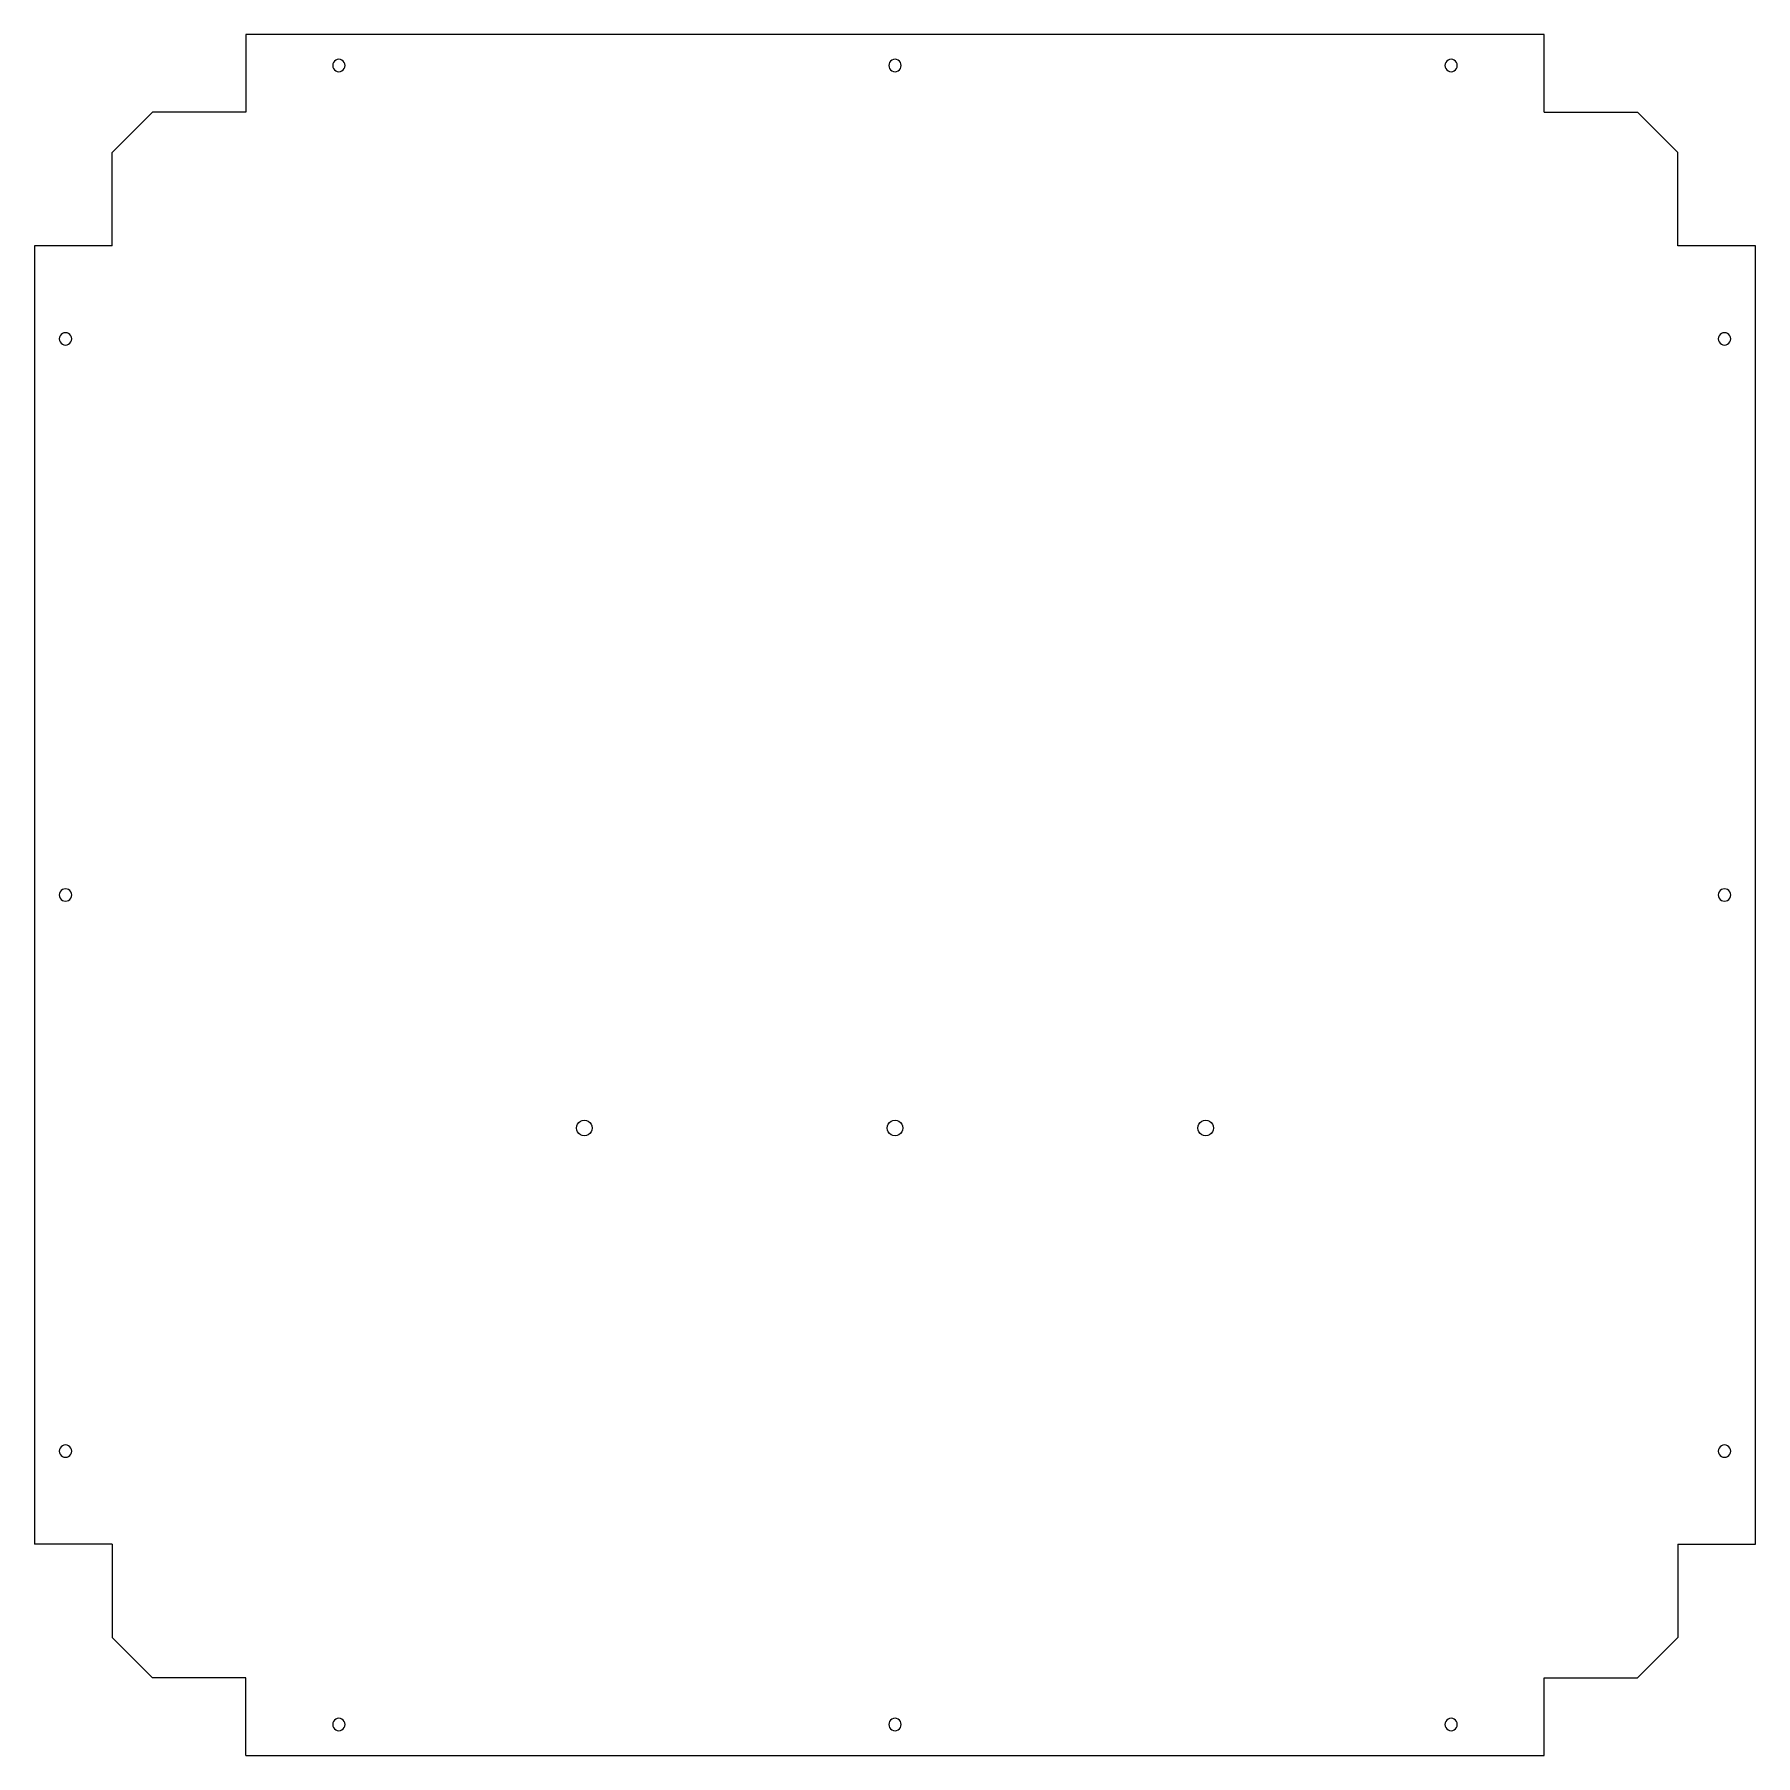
# Model space of a CAD drawing. Header units: metres. Extents: x 3298 to 3852, y 4471 to 5025.
import ezdxf

# ---------------------------------------------------------------- set-up
doc = ezdxf.new("R2010")
doc.units = ezdxf.units.M

msp = doc.modelspace()

# ---------------------------------------------------------------- linework, layer by layer
at = {"layer": 'GROUP0'}
for p, q in [((3783.89, 5025.42, 0), (3365.89, 5025.42, 0)), ((3365.89, 5025.42, 0), (3365.89, 5000.42, 0)), ((3783.89, 5000.42, 0), (3783.89, 5025.42, 0)), ((3393.96, 5015.94, 0), (3393.89, 5015.42, 0)), ((3393.89, 5015.42, 0), (3393.96, 5014.9, 0)), ((3394.16, 5016.42, 0), (3393.96, 5015.94, 0)), ((3393.96, 5014.9, 0), (3394.16, 5014.42, 0)), ((3394.47, 5016.83, 0), (3394.16, 5016.42, 0)), ((3394.16, 5014.42, 0), (3394.47, 5014, 0)), ((3394.89, 5017.15, 0), (3394.47, 5016.83, 0)), ((3394.47, 5014, 0), (3394.89, 5013.69, 0)), ((3395.37, 5017.35, 0), (3394.89, 5017.15, 0)), ((3395.89, 5017.42, 0), (3395.37, 5017.35, 0)), ((3396.41, 5017.35, 0), (3395.89, 5017.42, 0)), ((3396.89, 5017.15, 0), (3396.41, 5017.35, 0)), ((3397.3, 5016.83, 0), (3396.89, 5017.15, 0)), ((3396.89, 5013.69, 0), (3397.3, 5014, 0)), ((3397.62, 5016.42, 0), (3397.3, 5016.83, 0)), ((3397.3, 5014, 0), (3397.62, 5014.42, 0)), ((3397.82, 5015.94, 0), (3397.62, 5016.42, 0)), ((3397.62, 5014.42, 0), (3397.82, 5014.9, 0)), ((3397.89, 5015.42, 0), (3397.82, 5015.94, 0)), ((3397.82, 5014.9, 0), (3397.89, 5015.42, 0)), ((3572.96, 5015.94, 0), (3572.89, 5015.42, 0)), ((3572.89, 5015.42, 0), (3572.96, 5014.9, 0)), ((3573.16, 5016.42, 0), (3572.96, 5015.94, 0)), ((3572.96, 5014.9, 0), (3573.16, 5014.42, 0)), ((3573.47, 5016.83, 0), (3573.16, 5016.42, 0)), ((3573.16, 5014.42, 0), (3573.47, 5014, 0)), ((3573.89, 5017.15, 0), (3573.47, 5016.83, 0)), ((3573.47, 5014, 0), (3573.89, 5013.69, 0)), ((3574.37, 5017.35, 0), (3573.89, 5017.15, 0)), ((3574.89, 5017.42, 0), (3574.37, 5017.35, 0)), ((3575.41, 5017.35, 0), (3574.89, 5017.42, 0)), ((3575.89, 5017.15, 0), (3575.41, 5017.35, 0)), ((3576.3, 5016.83, 0), (3575.89, 5017.15, 0)), ((3575.89, 5013.69, 0), (3576.3, 5014, 0)), ((3576.62, 5016.42, 0), (3576.3, 5016.83, 0)), ((3576.3, 5014, 0), (3576.62, 5014.42, 0)), ((3576.82, 5015.94, 0), (3576.62, 5016.42, 0)), ((3576.62, 5014.42, 0), (3576.82, 5014.9, 0)), ((3576.89, 5015.42, 0), (3576.82, 5015.94, 0)), ((3576.82, 5014.9, 0), (3576.89, 5015.42, 0)), ((3751.96, 5015.94, 0), (3751.89, 5015.42, 0)), ((3751.89, 5015.42, 0), (3751.96, 5014.9, 0)), ((3752.16, 5016.42, 0), (3751.96, 5015.94, 0)), ((3751.96, 5014.9, 0), (3752.16, 5014.42, 0)), ((3752.47, 5016.83, 0), (3752.16, 5016.42, 0)), ((3752.16, 5014.42, 0), (3752.47, 5014, 0)), ((3752.89, 5017.15, 0), (3752.47, 5016.83, 0)), ((3752.47, 5014, 0), (3752.89, 5013.69, 0)), ((3753.37, 5017.35, 0), (3752.89, 5017.15, 0)), ((3753.89, 5017.42, 0), (3753.37, 5017.35, 0)), ((3754.41, 5017.35, 0), (3753.89, 5017.42, 0)), ((3754.89, 5017.15, 0), (3754.41, 5017.35, 0)), ((3755.3, 5016.83, 0), (3754.89, 5017.15, 0)), ((3754.89, 5013.69, 0), (3755.3, 5014, 0)), ((3755.62, 5016.42, 0), (3755.3, 5016.83, 0)), ((3755.3, 5014, 0), (3755.62, 5014.42, 0)), ((3755.82, 5015.94, 0), (3755.62, 5016.42, 0)), ((3755.62, 5014.42, 0), (3755.82, 5014.9, 0)), ((3755.89, 5015.42, 0), (3755.82, 5015.94, 0)), ((3755.82, 5014.9, 0), (3755.89, 5015.42, 0)), ((3394.89, 5013.69, 0), (3395.37, 5013.49, 0)), ((3395.37, 5013.49, 0), (3395.89, 5013.42, 0)), ((3395.89, 5013.42, 0), (3396.41, 5013.49, 0)), ((3396.41, 5013.49, 0), (3396.89, 5013.69, 0)), ((3573.89, 5013.69, 0), (3574.37, 5013.49, 0)), ((3574.37, 5013.49, 0), (3574.89, 5013.42, 0)), ((3574.89, 5013.42, 0), (3575.41, 5013.49, 0)), ((3575.41, 5013.49, 0), (3575.89, 5013.69, 0)), ((3752.89, 5013.69, 0), (3753.37, 5013.49, 0)), ((3753.37, 5013.49, 0), (3753.89, 5013.42, 0)), ((3753.89, 5013.42, 0), (3754.41, 5013.49, 0)), ((3754.41, 5013.49, 0), (3754.89, 5013.69, 0)), ((3335.89, 5000.42, 0), (3322.89, 4987.42, 0)), ((3365.89, 5000.42, 0), (3335.89, 5000.42, 0)), ((3783.89, 5000.42, 0), (3813.89, 5000.42, 0)), ((3826.89, 4987.42, 0), (3813.89, 5000.42, 0)), ((3322.89, 4957.42, 0), (3322.89, 4987.42, 0)), ((3826.89, 4957.42, 0), (3826.89, 4987.42, 0)), ((3322.89, 4957.42, 0), (3297.89, 4957.42, 0)), ((3297.89, 4957.42, 0), (3297.89, 4539.42)), ((3851.89, 4957.42, 0), (3826.89, 4957.42, 0)), ((3851.89, 4539.42, 0), (3851.89, 4957.42, 0)), ((3305.96, 4927.94, 0), (3305.89, 4927.42, 0)), ((3305.89, 4927.42, 0), (3305.96, 4926.9, 0)), ((3306.16, 4928.42, 0), (3305.96, 4927.94, 0)), ((3305.96, 4926.9, 0), (3306.16, 4926.42, 0)), ((3306.47, 4928.83, 0), (3306.16, 4928.42, 0)), ((3306.16, 4926.42, 0), (3306.47, 4926, 0)), ((3306.89, 4929.15, 0), (3306.47, 4928.83, 0)), ((3306.47, 4926, 0), (3306.89, 4925.69, 0)), ((3307.37, 4929.35, 0), (3306.89, 4929.15, 0)), ((3306.89, 4925.69, 0), (3307.37, 4925.49, 0)), ((3307.89, 4929.42, 0), (3307.37, 4929.35, 0)), ((3307.37, 4925.49, 0), (3307.89, 4925.42, 0)), ((3308.41, 4929.35, 0), (3307.89, 4929.42, 0)), ((3307.89, 4925.42, 0), (3308.41, 4925.49, 0)), ((3308.89, 4929.15, 0), (3308.41, 4929.35, 0)), ((3308.41, 4925.49, 0), (3308.89, 4925.69, 0)), ((3309.3, 4928.83, 0), (3308.89, 4929.15, 0)), ((3308.89, 4925.69, 0), (3309.3, 4926, 0)), ((3309.62, 4928.42, 0), (3309.3, 4928.83, 0)), ((3309.3, 4926, 0), (3309.62, 4926.42, 0)), ((3309.82, 4927.94, 0), (3309.62, 4928.42, 0)), ((3309.62, 4926.42, 0), (3309.82, 4926.9, 0)), ((3309.89, 4927.42, 0), (3309.82, 4927.94, 0)), ((3309.82, 4926.9, 0), (3309.89, 4927.42, 0)), ((3839.96, 4927.94, 0), (3839.89, 4927.42, 0)), ((3839.89, 4927.42, 0), (3839.96, 4926.9, 0)), ((3840.16, 4928.42, 0), (3839.96, 4927.94, 0)), ((3839.96, 4926.9, 0), (3840.16, 4926.42, 0)), ((3840.47, 4928.83, 0), (3840.16, 4928.42, 0)), ((3840.16, 4926.42, 0), (3840.47, 4926, 0)), ((3840.89, 4929.15, 0), (3840.47, 4928.83, 0)), ((3840.47, 4926, 0), (3840.89, 4925.69, 0)), ((3841.37, 4929.35, 0), (3840.89, 4929.15, 0)), ((3840.89, 4925.69, 0), (3841.37, 4925.49, 0)), ((3841.89, 4929.42, 0), (3841.37, 4929.35, 0)), ((3841.37, 4925.49, 0), (3841.89, 4925.42, 0)), ((3842.41, 4929.35, 0), (3841.89, 4929.42, 0)), ((3841.89, 4925.42, 0), (3842.41, 4925.49, 0)), ((3842.89, 4929.15, 0), (3842.41, 4929.35, 0)), ((3842.41, 4925.49, 0), (3842.89, 4925.69, 0)), ((3843.3, 4928.83, 0), (3842.89, 4929.15, 0)), ((3842.89, 4925.69, 0), (3843.3, 4926, 0)), ((3843.62, 4928.42, 0), (3843.3, 4928.83, 0)), ((3843.3, 4926, 0), (3843.62, 4926.42, 0)), ((3843.82, 4927.94, 0), (3843.62, 4928.42, 0)), ((3843.62, 4926.42, 0), (3843.82, 4926.9, 0)), ((3843.89, 4927.42, 0), (3843.82, 4927.94, 0)), ((3843.82, 4926.9, 0), (3843.89, 4927.42, 0)), ((3305.96, 4748.94, 0), (3305.89, 4748.42, 0)), ((3305.89, 4748.42, 0), (3305.96, 4747.9, 0)), ((3306.16, 4749.42, 0), (3305.96, 4748.94, 0)), ((3305.96, 4747.9, 0), (3306.16, 4747.42, 0)), ((3306.47, 4749.83, 0), (3306.16, 4749.42, 0)), ((3306.89, 4750.15, 0), (3306.47, 4749.83, 0)), ((3307.37, 4750.35, 0), (3306.89, 4750.15, 0)), ((3307.89, 4750.42, 0), (3307.37, 4750.35, 0)), ((3308.41, 4750.35, 0), (3307.89, 4750.42, 0)), ((3308.89, 4750.15, 0), (3308.41, 4750.35, 0)), ((3309.3, 4749.83, 0), (3308.89, 4750.15, 0)), ((3309.62, 4749.42, 0), (3309.3, 4749.83, 0)), ((3309.82, 4748.94, 0), (3309.62, 4749.42, 0)), ((3309.62, 4747.42, 0), (3309.82, 4747.9, 0)), ((3309.89, 4748.42, 0), (3309.82, 4748.94, 0)), ((3309.82, 4747.9, 0), (3309.89, 4748.42, 0)), ((3839.96, 4748.94, 0), (3839.89, 4748.42, 0)), ((3839.89, 4748.42, 0), (3839.96, 4747.9, 0)), ((3840.16, 4749.42, 0), (3839.96, 4748.94, 0)), ((3839.96, 4747.9, 0), (3840.16, 4747.42, 0)), ((3840.47, 4749.83, 0), (3840.16, 4749.42, 0)), ((3840.89, 4750.15, 0), (3840.47, 4749.83, 0)), ((3841.37, 4750.35, 0), (3840.89, 4750.15, 0)), ((3841.89, 4750.42, 0), (3841.37, 4750.35, 0)), ((3842.41, 4750.35, 0), (3841.89, 4750.42, 0)), ((3842.89, 4750.15, 0), (3842.41, 4750.35, 0)), ((3843.3, 4749.83, 0), (3842.89, 4750.15, 0)), ((3843.62, 4749.42, 0), (3843.3, 4749.83, 0)), ((3843.82, 4748.94, 0), (3843.62, 4749.42, 0)), ((3843.62, 4747.42, 0), (3843.82, 4747.9, 0)), ((3843.89, 4748.42, 0), (3843.82, 4748.94, 0)), ((3843.82, 4747.9, 0), (3843.89, 4748.42, 0)), ((3306.16, 4747.42, 0), (3306.47, 4747, 0)), ((3306.47, 4747, 0), (3306.89, 4746.69, 0)), ((3306.89, 4746.69, 0), (3307.37, 4746.49, 0)), ((3307.37, 4746.49, 0), (3307.89, 4746.42, 0)), ((3307.89, 4746.42, 0), (3308.41, 4746.49, 0)), ((3308.41, 4746.49, 0), (3308.89, 4746.69, 0)), ((3308.89, 4746.69, 0), (3309.3, 4747, 0)), ((3309.3, 4747, 0), (3309.62, 4747.42, 0)), ((3840.16, 4747.42, 0), (3840.47, 4747, 0)), ((3840.47, 4747, 0), (3840.89, 4746.69, 0)), ((3840.89, 4746.69, 0), (3841.37, 4746.49, 0)), ((3841.37, 4746.49, 0), (3841.89, 4746.42, 0)), ((3841.89, 4746.42, 0), (3842.41, 4746.49, 0)), ((3842.41, 4746.49, 0), (3842.89, 4746.69, 0)), ((3842.89, 4746.69, 0), (3843.3, 4747, 0)), ((3843.3, 4747, 0), (3843.62, 4747.42, 0)), ((3473.64, 4675.58, 0), (3474.24, 4675.83, 0)), ((3474.24, 4675.83, 0), (3474.89, 4675.92, 0)), ((3474.89, 4675.92, 0), (3475.54, 4675.83, 0)), ((3475.54, 4675.83, 0), (3476.14, 4675.58, 0)), ((3573.64, 4675.58, 0), (3574.24, 4675.83, 0)), ((3574.24, 4675.83, 0), (3574.89, 4675.92, 0)), ((3574.89, 4675.92, 0), (3575.54, 4675.83, 0)), ((3575.54, 4675.83, 0), (3576.14, 4675.58, 0)), ((3673.64, 4675.58, 0), (3674.24, 4675.83, 0)), ((3674.24, 4675.83, 0), (3674.89, 4675.92, 0)), ((3674.89, 4675.92, 0), (3675.54, 4675.83, 0)), ((3675.54, 4675.83, 0), (3676.14, 4675.58, 0)), ((3472.39, 4673.42, 0), (3472.47, 4674.07, 0)), ((3472.47, 4672.77, 0), (3472.39, 4673.42, 0)), ((3472.47, 4674.07, 0), (3472.72, 4674.67, 0)), ((3472.72, 4672.17, 0), (3472.47, 4672.77, 0)), ((3472.72, 4674.67, 0), (3473.12, 4675.19, 0)), ((3473.12, 4671.65, 0), (3472.72, 4672.17, 0)), ((3473.12, 4675.19, 0), (3473.64, 4675.58, 0)), ((3473.64, 4671.25, 0), (3473.12, 4671.65, 0)), ((3474.24, 4671, 0), (3473.64, 4671.25, 0)), ((3474.89, 4670.92, 0), (3474.24, 4671, 0)), ((3475.54, 4671, 0), (3474.89, 4670.92, 0)), ((3476.14, 4671.25, 0), (3475.54, 4671, 0)), ((3476.14, 4675.58, 0), (3476.66, 4675.19, 0)), ((3476.66, 4671.65, 0), (3476.14, 4671.25, 0)), ((3476.66, 4675.19, 0), (3477.05, 4674.67, 0)), ((3477.05, 4672.17, 0), (3476.66, 4671.65, 0)), ((3477.05, 4674.67, 0), (3477.3, 4674.07, 0)), ((3477.3, 4672.77, 0), (3477.05, 4672.17, 0)), ((3477.3, 4674.07, 0), (3477.39, 4673.42, 0)), ((3477.39, 4673.42, 0), (3477.3, 4672.77, 0)), ((3572.39, 4673.42, 0), (3572.47, 4674.07, 0)), ((3572.47, 4672.77, 0), (3572.39, 4673.42, 0)), ((3572.47, 4674.07, 0), (3572.72, 4674.67, 0)), ((3572.72, 4672.17, 0), (3572.47, 4672.77, 0)), ((3572.72, 4674.67, 0), (3573.12, 4675.19, 0)), ((3573.12, 4671.65, 0), (3572.72, 4672.17, 0)), ((3573.12, 4675.19, 0), (3573.64, 4675.58, 0)), ((3573.64, 4671.25, 0), (3573.12, 4671.65, 0)), ((3574.24, 4671, 0), (3573.64, 4671.25, 0)), ((3574.89, 4670.92, 0), (3574.24, 4671, 0)), ((3575.54, 4671, 0), (3574.89, 4670.92, 0)), ((3576.14, 4671.25, 0), (3575.54, 4671, 0)), ((3576.14, 4675.58, 0), (3576.66, 4675.19, 0)), ((3576.66, 4671.65, 0), (3576.14, 4671.25, 0)), ((3576.66, 4675.19, 0), (3577.05, 4674.67, 0)), ((3577.05, 4672.17, 0), (3576.66, 4671.65, 0)), ((3577.05, 4674.67, 0), (3577.3, 4674.07, 0)), ((3577.3, 4672.77, 0), (3577.05, 4672.17, 0)), ((3577.3, 4674.07, 0), (3577.39, 4673.42, 0)), ((3577.39, 4673.42, 0), (3577.3, 4672.77, 0)), ((3672.39, 4673.42, 0), (3672.47, 4674.07, 0)), ((3672.47, 4672.77, 0), (3672.39, 4673.42, 0)), ((3672.47, 4674.07, 0), (3672.72, 4674.67, 0)), ((3672.72, 4672.17, 0), (3672.47, 4672.77, 0)), ((3672.72, 4674.67, 0), (3673.12, 4675.19, 0)), ((3673.12, 4671.65, 0), (3672.72, 4672.17, 0)), ((3673.12, 4675.19, 0), (3673.64, 4675.58, 0)), ((3673.64, 4671.25, 0), (3673.12, 4671.65, 0)), ((3674.24, 4671, 0), (3673.64, 4671.25, 0)), ((3674.89, 4670.92, 0), (3674.24, 4671, 0)), ((3675.54, 4671, 0), (3674.89, 4670.92, 0)), ((3676.14, 4671.25, 0), (3675.54, 4671, 0)), ((3676.14, 4675.58, 0), (3676.66, 4675.19, 0)), ((3676.66, 4671.65, 0), (3676.14, 4671.25, 0)), ((3676.66, 4675.19, 0), (3677.05, 4674.67, 0)), ((3677.05, 4672.17, 0), (3676.66, 4671.65, 0)), ((3677.05, 4674.67, 0), (3677.3, 4674.07, 0)), ((3677.3, 4672.77, 0), (3677.05, 4672.17, 0)), ((3677.3, 4674.07, 0), (3677.39, 4673.42, 0)), ((3677.39, 4673.42, 0), (3677.3, 4672.77, 0)), ((3306.47, 4570.83, 0), (3306.16, 4570.42, 0)), ((3306.89, 4571.15, 0), (3306.47, 4570.83, 0)), ((3307.37, 4571.35, 0), (3306.89, 4571.15, 0)), ((3307.89, 4571.42, 0), (3307.37, 4571.35, 0)), ((3308.41, 4571.35, 0), (3307.89, 4571.42, 0)), ((3308.89, 4571.15, 0), (3308.41, 4571.35, 0)), ((3309.3, 4570.83, 0), (3308.89, 4571.15, 0)), ((3309.62, 4570.42, 0), (3309.3, 4570.83, 0)), ((3840.47, 4570.83, 0), (3840.16, 4570.42, 0)), ((3840.89, 4571.15, 0), (3840.47, 4570.83, 0)), ((3841.37, 4571.35, 0), (3840.89, 4571.15, 0)), ((3841.89, 4571.42, 0), (3841.37, 4571.35, 0)), ((3842.41, 4571.35, 0), (3841.89, 4571.42, 0)), ((3842.89, 4571.15, 0), (3842.41, 4571.35, 0)), ((3843.3, 4570.83, 0), (3842.89, 4571.15, 0)), ((3843.62, 4570.42, 0), (3843.3, 4570.83, 0)), ((3305.96, 4569.94, 0), (3305.89, 4569.42, 0)), ((3305.89, 4569.42, 0), (3305.96, 4568.9, 0)), ((3306.16, 4570.42, 0), (3305.96, 4569.94, 0)), ((3305.96, 4568.9, 0), (3306.16, 4568.42, 0)), ((3306.16, 4568.42, 0), (3306.47, 4568, 0)), ((3306.47, 4568, 0), (3306.89, 4567.69, 0)), ((3306.89, 4567.69, 0), (3307.37, 4567.49, 0)), ((3307.37, 4567.49, 0), (3307.89, 4567.42, 0)), ((3307.89, 4567.42, 0), (3308.41, 4567.49, 0)), ((3308.41, 4567.49, 0), (3308.89, 4567.69, 0)), ((3308.89, 4567.69, 0), (3309.3, 4568, 0)), ((3309.3, 4568, 0), (3309.62, 4568.42, 0)), ((3309.82, 4569.94, 0), (3309.62, 4570.42, 0)), ((3309.62, 4568.42, 0), (3309.82, 4568.9, 0)), ((3309.89, 4569.42, 0), (3309.82, 4569.94, 0)), ((3309.82, 4568.9, 0), (3309.89, 4569.42, 0)), ((3839.96, 4569.94, 0), (3839.89, 4569.42, 0)), ((3839.89, 4569.42, 0), (3839.96, 4568.9, 0)), ((3840.16, 4570.42, 0), (3839.96, 4569.94, 0)), ((3839.96, 4568.9, 0), (3840.16, 4568.42, 0)), ((3840.16, 4568.42, 0), (3840.47, 4568, 0)), ((3840.47, 4568, 0), (3840.89, 4567.69, 0)), ((3840.89, 4567.69, 0), (3841.37, 4567.49, 0)), ((3841.37, 4567.49, 0), (3841.89, 4567.42, 0)), ((3841.89, 4567.42, 0), (3842.41, 4567.49, 0)), ((3842.41, 4567.49, 0), (3842.89, 4567.69, 0)), ((3842.89, 4567.69, 0), (3843.3, 4568, 0)), ((3843.3, 4568, 0), (3843.62, 4568.42, 0)), ((3843.82, 4569.94, 0), (3843.62, 4570.42, 0)), ((3843.62, 4568.42, 0), (3843.82, 4568.9, 0)), ((3843.89, 4569.42, 0), (3843.82, 4569.94, 0)), ((3843.82, 4568.9, 0), (3843.89, 4569.42, 0)), ((3322.89, 4539.42, 0), (3297.89, 4539.42)), ((3322.89, 4539.42, 0), (3322.89, 4509.42, 0)), ((3826.89, 4539.42, 0), (3826.89, 4509.42, 0)), ((3826.89, 4539.42, 0), (3851.89, 4539.42, 0)), ((3335.89, 4496.42, 0), (3322.89, 4509.42, 0)), ((3813.89, 4496.42, 0), (3826.89, 4509.42, 0)), ((3365.89, 4496.42, 0), (3335.89, 4496.42, 0)), ((3365.89, 4471.42, 0), (3365.89, 4496.42, 0)), ((3783.89, 4471.42, 0), (3783.89, 4496.42, 0)), ((3783.89, 4496.42, 0), (3813.89, 4496.42, 0)), ((3393.96, 4481.94, 0), (3393.89, 4481.42, 0)), ((3394.16, 4482.42, 0), (3393.96, 4481.94, 0)), ((3394.47, 4482.83, 0), (3394.16, 4482.42, 0)), ((3394.89, 4483.15, 0), (3394.47, 4482.83, 0)), ((3395.37, 4483.35, 0), (3394.89, 4483.15, 0)), ((3395.89, 4483.42, 0), (3395.37, 4483.35, 0)), ((3396.41, 4483.35, 0), (3395.89, 4483.42, 0)), ((3396.89, 4483.15, 0), (3396.41, 4483.35, 0)), ((3397.3, 4482.83, 0), (3396.89, 4483.15, 0)), ((3397.62, 4482.42, 0), (3397.3, 4482.83, 0)), ((3397.82, 4481.94, 0), (3397.62, 4482.42, 0)), ((3397.89, 4481.42, 0), (3397.82, 4481.94, 0)), ((3572.96, 4481.94, 0), (3572.89, 4481.42, 0)), ((3573.16, 4482.42, 0), (3572.96, 4481.94, 0)), ((3573.47, 4482.83, 0), (3573.16, 4482.42, 0)), ((3573.89, 4483.15, 0), (3573.47, 4482.83, 0)), ((3574.37, 4483.35, 0), (3573.89, 4483.15, 0)), ((3574.89, 4483.42, 0), (3574.37, 4483.35, 0)), ((3575.41, 4483.35, 0), (3574.89, 4483.42, 0)), ((3575.89, 4483.15, 0), (3575.41, 4483.35, 0)), ((3576.3, 4482.83, 0), (3575.89, 4483.15, 0)), ((3576.62, 4482.42, 0), (3576.3, 4482.83, 0)), ((3576.82, 4481.94, 0), (3576.62, 4482.42, 0)), ((3576.89, 4481.42, 0), (3576.82, 4481.94, 0)), ((3751.96, 4481.94, 0), (3751.89, 4481.42, 0)), ((3752.16, 4482.42, 0), (3751.96, 4481.94, 0)), ((3752.47, 4482.83, 0), (3752.16, 4482.42, 0)), ((3752.89, 4483.15, 0), (3752.47, 4482.83, 0)), ((3753.37, 4483.35, 0), (3752.89, 4483.15, 0)), ((3753.89, 4483.42, 0), (3753.37, 4483.35, 0)), ((3754.41, 4483.35, 0), (3753.89, 4483.42, 0)), ((3754.89, 4483.15, 0), (3754.41, 4483.35, 0)), ((3755.3, 4482.83, 0), (3754.89, 4483.15, 0)), ((3755.62, 4482.42, 0), (3755.3, 4482.83, 0)), ((3755.82, 4481.94, 0), (3755.62, 4482.42, 0)), ((3755.89, 4481.42, 0), (3755.82, 4481.94, 0)), ((3393.89, 4481.42, 0), (3393.96, 4480.9, 0)), ((3393.96, 4480.9, 0), (3394.16, 4480.42, 0)), ((3394.16, 4480.42, 0), (3394.47, 4480, 0)), ((3394.47, 4480, 0), (3394.89, 4479.69, 0)), ((3394.89, 4479.69, 0), (3395.37, 4479.49, 0)), ((3395.37, 4479.49, 0), (3395.89, 4479.42, 0)), ((3395.89, 4479.42, 0), (3396.41, 4479.49, 0)), ((3396.41, 4479.49, 0), (3396.89, 4479.69, 0)), ((3396.89, 4479.69, 0), (3397.3, 4480, 0)), ((3397.3, 4480, 0), (3397.62, 4480.42, 0)), ((3397.62, 4480.42, 0), (3397.82, 4480.9, 0)), ((3397.82, 4480.9, 0), (3397.89, 4481.42, 0)), ((3572.89, 4481.42, 0), (3572.96, 4480.9, 0)), ((3572.96, 4480.9, 0), (3573.16, 4480.42, 0)), ((3573.16, 4480.42, 0), (3573.47, 4480, 0)), ((3573.47, 4480, 0), (3573.89, 4479.69, 0)), ((3573.89, 4479.69, 0), (3574.37, 4479.49, 0)), ((3574.37, 4479.49, 0), (3574.89, 4479.42, 0)), ((3574.89, 4479.42, 0), (3575.41, 4479.49, 0)), ((3575.41, 4479.49, 0), (3575.89, 4479.69, 0)), ((3575.89, 4479.69, 0), (3576.3, 4480, 0)), ((3576.3, 4480, 0), (3576.62, 4480.42, 0)), ((3576.62, 4480.42, 0), (3576.82, 4480.9, 0)), ((3576.82, 4480.9, 0), (3576.89, 4481.42, 0)), ((3751.89, 4481.42, 0), (3751.96, 4480.9, 0)), ((3751.96, 4480.9, 0), (3752.16, 4480.42, 0)), ((3752.16, 4480.42, 0), (3752.47, 4480, 0)), ((3752.47, 4480, 0), (3752.89, 4479.69, 0)), ((3752.89, 4479.69, 0), (3753.37, 4479.49, 0)), ((3753.37, 4479.49, 0), (3753.89, 4479.42, 0)), ((3753.89, 4479.42, 0), (3754.41, 4479.49, 0)), ((3754.41, 4479.49, 0), (3754.89, 4479.69, 0)), ((3754.89, 4479.69, 0), (3755.3, 4480, 0)), ((3755.3, 4480, 0), (3755.62, 4480.42, 0)), ((3755.62, 4480.42, 0), (3755.82, 4480.9, 0)), ((3755.82, 4480.9, 0), (3755.89, 4481.42, 0)), ((3365.89, 4471.42, 0), (3783.89, 4471.42, 0))]:
    msp.add_line(p, q, dxfattribs=at)

doc.saveas('drawing.dxf')
